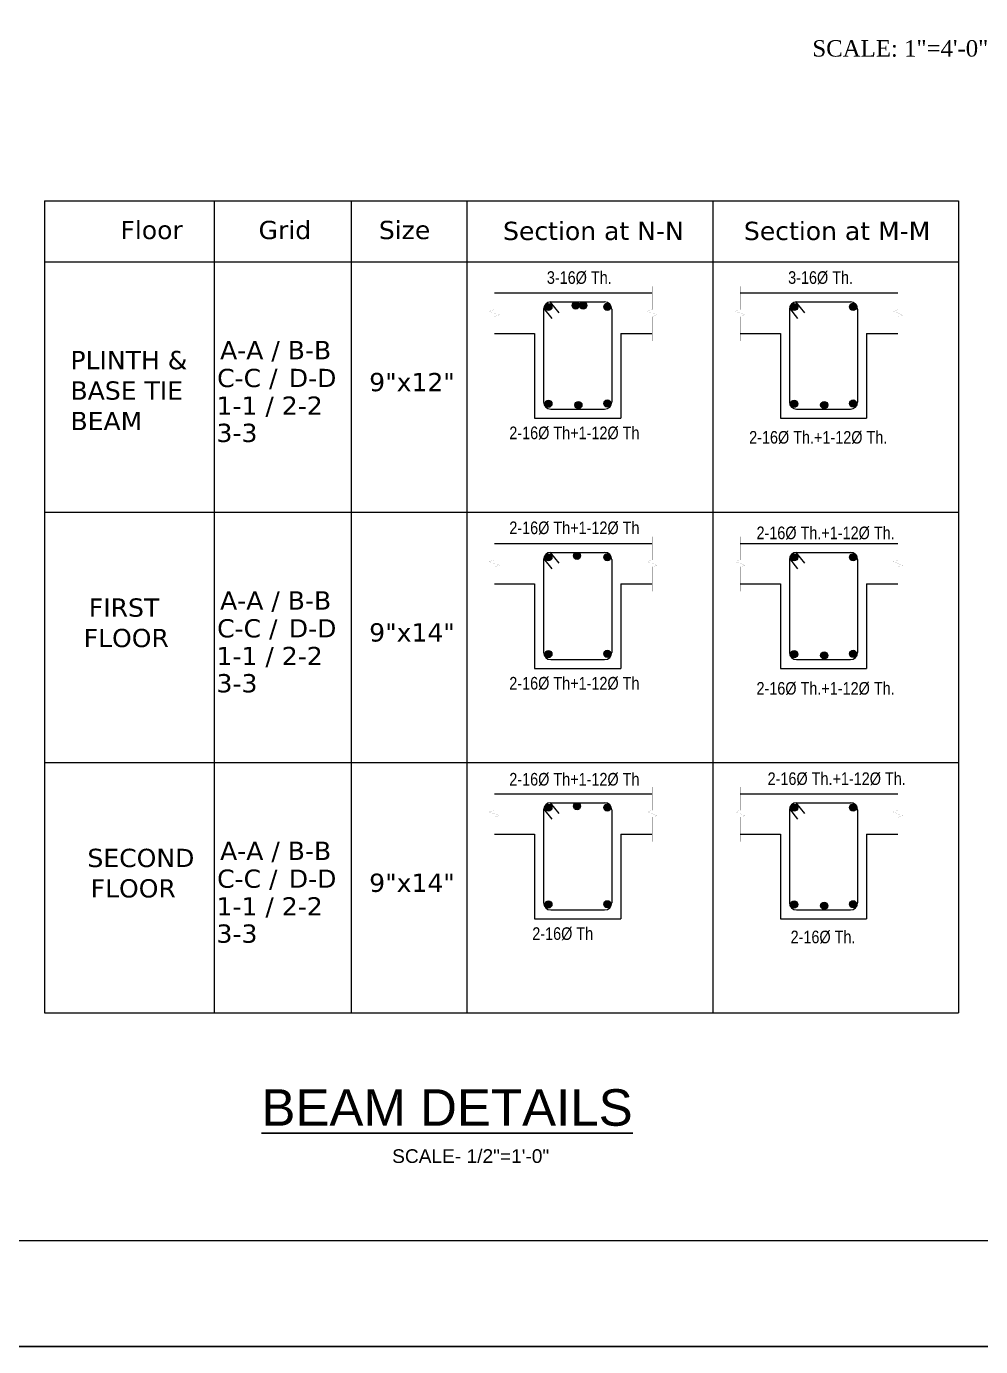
# Model space of a CAD drawing. Header units: inches. Extents: x 149715 to 152893, y -16726 to -14478.
# Drawn here: x 151451 to 151869, y -16726 to -16148 of the extents above; entities that cross this region are included whole.
import ezdxf
from ezdxf.enums import TextEntityAlignment as Align

# ---------------------------------------------------------------- set-up
doc = ezdxf.new("R2010")
doc.units = ezdxf.units.IN
doc.header["$LTSCALE"] = 0.5
doc.header["$MEASUREMENT"] = 0
for name, color, linetype, lineweight in [('BEAM LINE', 4, 'Continuous', 9), ('dimension', 100, 'Continuous', 13), ('DIMSTR', 5, 'Continuous', 13), ('ELE1', 3, 'Continuous', 9), ('rebAar', 3, 'Continuous', 20), ('rebar', 140, 'Continuous', 13), ('TEX', 210, 'Continuous', 25), ('TEXT', 220, 'Continuous', 9), ('WALL SEC', 2, 'Continuous', 35)]:
    doc.layers.add(name, color=color, linetype=linetype, lineweight=lineweight)
doc.styles.add('dim_20', font='ARIALN.TTF')
doc.styles.get("Standard").update_dxf_attribs({"font": 'arial.ttf'})
doc.styles.add('Times', font='times.ttf')

# ---------------------------------------------------------------- blocks, each defined once
blk = doc.blocks.new('YYG')
at = {"layer": 'TEXT', "insert": (121432.81, -24555.6), "char_height": 3.6, "width": 108.2159, "attachment_point": 5, "style": 'Times'}
blk.add_mtext('SCALE: 1"=4\'-0"', dxfattribs=at)

msp = doc.modelspace()

# ---------------------------------------------------------------- hatches: boundary and pattern name
at = {"layer": 'rebar'}
h = msp.add_hatch(color=256, dxfattribs=at)
edge = h.paths.add_edge_path()
edge.add_arc((151679.89, -16270.79), 1.57, 0, 360)
h = msp.add_hatch(color=256, dxfattribs=at)
edge = h.paths.add_edge_path()
edge.add_arc((151691.84, -16270.16), 1.57, 0, 360)
h = msp.add_hatch(color=256, dxfattribs=at)
edge = h.paths.add_edge_path()
edge.add_arc((151695.12, -16270.16), 1.57, 0, 360)
h = msp.add_hatch(color=256, dxfattribs=at)
edge = h.paths.add_edge_path()
edge.add_arc((151705.72, -16270.71), 1.57, 0, 360)
h = msp.add_hatch(color=256, dxfattribs=at)
edge = h.paths.add_edge_path()
edge.add_arc((151787.59, -16270.79), 1.57, 0, 360)
h = msp.add_hatch(color=256, dxfattribs=at)
edge = h.paths.add_edge_path()
edge.add_arc((151813.41, -16270.71), 1.57, 0, 360)
h = msp.add_hatch(color=256, dxfattribs=at)
edge = h.paths.add_edge_path()
edge.add_arc((151679.89, -16313.17), 1.57, 0, 360)
h = msp.add_hatch(color=256, dxfattribs=at)
edge = h.paths.add_edge_path()
edge.add_arc((151693.04, -16313.75), 1.57, 0, 360)
h = msp.add_hatch(color=256, dxfattribs=at)
edge = h.paths.add_edge_path()
edge.add_arc((151705.72, -16313.09), 1.57, 0, 360)
h = msp.add_hatch(color=256, dxfattribs=at)
edge = h.paths.add_edge_path()
edge.add_arc((151787.59, -16313.17), 1.57, 0, 360)
h = msp.add_hatch(color=256, dxfattribs=at)
edge = h.paths.add_edge_path()
edge.add_arc((151800.74, -16313.75), 1.57, 0, 360)
h = msp.add_hatch(color=256, dxfattribs=at)
edge = h.paths.add_edge_path()
edge.add_arc((151813.41, -16313.09), 1.57, 0, 360)
h = msp.add_hatch(color=256, dxfattribs=at)
edge = h.paths.add_edge_path()
edge.add_arc((151679.89, -16380.47), 1.57, 0, 360)
h = msp.add_hatch(color=256, dxfattribs=at)
edge = h.paths.add_edge_path()
edge.add_arc((151692.43, -16379.85), 1.57, 0, 360)
h = msp.add_hatch(color=256, dxfattribs=at)
edge = h.paths.add_edge_path()
edge.add_arc((151705.72, -16380.4), 1.57, 0, 360)
h = msp.add_hatch(color=256, dxfattribs=at)
edge = h.paths.add_edge_path()
edge.add_arc((151787.59, -16380.47), 1.57, 0, 360)
h = msp.add_hatch(color=256, dxfattribs=at)
edge = h.paths.add_edge_path()
edge.add_arc((151813.41, -16380.4), 1.57, 0, 360)
h = msp.add_hatch(color=256, dxfattribs=at)
edge = h.paths.add_edge_path()
edge.add_arc((151679.89, -16422.86), 1.57, 0, 360)
h = msp.add_hatch(color=256, dxfattribs=at)
edge = h.paths.add_edge_path()
edge.add_arc((151705.72, -16422.78), 1.57, 0, 360)
h = msp.add_hatch(color=256, dxfattribs=at)
edge = h.paths.add_edge_path()
edge.add_arc((151787.59, -16422.86), 1.57, 0, 360)
h = msp.add_hatch(color=256, dxfattribs=at)
edge = h.paths.add_edge_path()
edge.add_arc((151800.74, -16423.44), 1.57, 0, 360)
h = msp.add_hatch(color=256, dxfattribs=at)
edge = h.paths.add_edge_path()
edge.add_arc((151813.41, -16422.78), 1.57, 0, 360)
h = msp.add_hatch(color=256, dxfattribs=at)
edge = h.paths.add_edge_path()
edge.add_arc((151679.89, -16490.16), 1.57, 0, 360)
h = msp.add_hatch(color=256, dxfattribs=at)
edge = h.paths.add_edge_path()
edge.add_arc((151692.43, -16489.53), 1.57, 0, 360)
h = msp.add_hatch(color=256, dxfattribs=at)
edge = h.paths.add_edge_path()
edge.add_arc((151705.72, -16490.08), 1.57, 0, 360)
h = msp.add_hatch(color=256, dxfattribs=at)
edge = h.paths.add_edge_path()
edge.add_arc((151787.59, -16490.16), 1.57, 0, 360)
h = msp.add_hatch(color=256, dxfattribs=at)
edge = h.paths.add_edge_path()
edge.add_arc((151813.41, -16490.08), 1.57, 0, 360)
h = msp.add_hatch(color=256, dxfattribs=at)
edge = h.paths.add_edge_path()
edge.add_arc((151679.89, -16532.54), 1.57, 0, 360)
h = msp.add_hatch(color=256, dxfattribs=at)
edge = h.paths.add_edge_path()
edge.add_arc((151705.72, -16532.47), 1.57, 0, 360)
h = msp.add_hatch(color=256, dxfattribs=at)
edge = h.paths.add_edge_path()
edge.add_arc((151787.59, -16532.54), 1.57, 0, 360)
h = msp.add_hatch(color=256, dxfattribs=at)
edge = h.paths.add_edge_path()
edge.add_arc((151813.41, -16532.47), 1.57, 0, 360)
h = msp.add_hatch(color=256, dxfattribs=at)
edge = h.paths.add_edge_path()
edge.add_arc((151800.74, -16533.12), 1.57, 0, 360)

# ---------------------------------------------------------------- linework, layer by layer
for points in [[(151656.21, -16261.72, 0.0315, 0.0315, 0), (151656.21, -16271.89, 0.0315, 0.0315, 0), (151654.05, -16272.68, 0.0315, 0.0315, 0), (151658.38, -16274.25, 0.0315, 0.0315, 0), (151656.21, -16275.04, 0.0315, 0.0315, 0), (151656.21, -16285.67, 0, 0, 0)], [(151725.34, -16261.72, 0.0315, 0.0315, 0), (151725.34, -16271.89, 0.0315, 0.0315, 0), (151723.18, -16272.68, 0.0315, 0.0315, 0), (151727.5, -16274.25, 0.0315, 0.0315, 0), (151725.34, -16275.04, 0.0315, 0.0315, 0), (151725.34, -16285.67, 0, 0, 0)], [(151763.91, -16261.72, 0.0315, 0.0315, 0), (151763.91, -16271.89, 0.0315, 0.0315, 0), (151761.75, -16272.68, 0.0315, 0.0315, 0), (151766.07, -16274.25, 0.0315, 0.0315, 0), (151763.91, -16275.04, 0.0315, 0.0315, 0), (151763.91, -16285.67, 0, 0, 0)], [(151833.03, -16261.72, 0.0315, 0.0315, 0), (151833.03, -16271.89, 0.0315, 0.0315, 0), (151830.87, -16272.68, 0.0315, 0.0315, 0), (151835.2, -16274.25, 0.0315, 0.0315, 0), (151833.03, -16275.04, 0.0315, 0.0315, 0), (151833.03, -16285.67, 0, 0, 0)], [(151656.21, -16371.4, 0.0315, 0.0315, 0), (151656.21, -16381.58, 0.0315, 0.0315, 0), (151654.05, -16382.37, 0.0315, 0.0315, 0), (151658.38, -16383.94, 0.0315, 0.0315, 0), (151656.21, -16384.73, 0.0315, 0.0315, 0), (151656.21, -16395.36, 0, 0, 0)], [(151725.34, -16371.4, 0.0315, 0.0315, 0), (151725.34, -16381.58, 0.0315, 0.0315, 0), (151723.18, -16382.37, 0.0315, 0.0315, 0), (151727.5, -16383.94, 0.0315, 0.0315, 0), (151725.34, -16384.73, 0.0315, 0.0315, 0), (151725.34, -16395.36, 0, 0, 0)], [(151763.91, -16371.4, 0.0315, 0.0315, 0), (151763.91, -16381.58, 0.0315, 0.0315, 0), (151761.75, -16382.37, 0.0315, 0.0315, 0), (151766.07, -16383.94, 0.0315, 0.0315, 0), (151763.91, -16384.73, 0.0315, 0.0315, 0), (151763.91, -16395.36, 0, 0, 0)], [(151833.03, -16371.4, 0.0315, 0.0315, 0), (151833.03, -16381.58, 0.0315, 0.0315, 0), (151830.87, -16382.37, 0.0315, 0.0315, 0), (151835.2, -16383.94, 0.0315, 0.0315, 0), (151833.03, -16384.73, 0.0315, 0.0315, 0), (151833.03, -16395.36, 0, 0, 0)], [(151656.21, -16481.09, 0.0315, 0.0315, 0), (151656.21, -16491.26, 0.0315, 0.0315, 0), (151654.05, -16492.05, 0.0315, 0.0315, 0), (151658.38, -16493.63, 0.0315, 0.0315, 0), (151656.21, -16494.41, 0.0315, 0.0315, 0), (151656.21, -16505.05, 0, 0, 0)], [(151725.34, -16481.09, 0.0315, 0.0315, 0), (151725.34, -16491.26, 0.0315, 0.0315, 0), (151723.18, -16492.05, 0.0315, 0.0315, 0), (151727.5, -16493.63, 0.0315, 0.0315, 0), (151725.34, -16494.41, 0.0315, 0.0315, 0), (151725.34, -16505.05, 0, 0, 0)], [(151763.91, -16481.09, 0.0315, 0.0315, 0), (151763.91, -16491.26, 0.0315, 0.0315, 0), (151761.75, -16492.05, 0.0315, 0.0315, 0), (151766.07, -16493.63, 0.0315, 0.0315, 0), (151763.91, -16494.41, 0.0315, 0.0315, 0), (151763.91, -16505.05, 0, 0, 0)], [(151833.03, -16481.09, 0.0315, 0.0315, 0), (151833.03, -16491.26, 0.0315, 0.0315, 0), (151830.87, -16492.05, 0.0315, 0.0315, 0), (151835.2, -16493.63, 0.0315, 0.0315, 0), (151833.03, -16494.41, 0.0315, 0.0315, 0), (151833.03, -16505.05, 0, 0, 0)]]:
    msp.add_lwpolyline(points, format="xyseb")
at = {"layer": 'BEAM LINE'}
for p, q in [((151656.21, -16264.65), (151725.34, -16264.65)), ((151763.91, -16264.65), (151833.03, -16264.65)), ((151656.21, -16282.34), (151673.83, -16282.34)), ((151673.83, -16282.34), (151673.83, -16319.52)), ((151711.63, -16282.34), (151711.63, -16319.52)), ((151711.63, -16282.34), (151725.34, -16282.34)), ((151763.91, -16282.34), (151781.53, -16282.34)), ((151781.53, -16282.34), (151781.53, -16319.52)), ((151819.32, -16282.34), (151819.32, -16319.52)), ((151819.32, -16282.34), (151833.03, -16282.34)), ((151673.83, -16319.52), (151711.63, -16319.52)), ((151781.53, -16319.52), (151819.32, -16319.52)), ((151656.21, -16374.34), (151725.34, -16374.34)), ((151763.91, -16374.34), (151833.03, -16374.34)), ((151656.21, -16392.02), (151673.83, -16392.02)), ((151673.83, -16392.02), (151673.83, -16429.21)), ((151711.63, -16392.02), (151711.63, -16429.21)), ((151711.63, -16392.02), (151725.34, -16392.02)), ((151763.91, -16392.02), (151781.53, -16392.02)), ((151781.53, -16392.02), (151781.53, -16429.21)), ((151819.32, -16392.02), (151819.32, -16429.21)), ((151819.32, -16392.02), (151833.03, -16392.02)), ((151673.83, -16429.21), (151711.63, -16429.21)), ((151781.53, -16429.21), (151819.32, -16429.21)), ((151656.21, -16484.03), (151725.34, -16484.03)), ((151763.91, -16484.03), (151833.03, -16484.03)), ((151656.21, -16501.71), (151673.83, -16501.71)), ((151673.83, -16501.71), (151673.83, -16538.89)), ((151711.63, -16501.71), (151711.63, -16538.89)), ((151711.63, -16501.71), (151725.34, -16501.71)), ((151763.91, -16501.71), (151781.53, -16501.71)), ((151781.53, -16501.71), (151781.53, -16538.89)), ((151819.32, -16501.71), (151819.32, -16538.89)), ((151819.32, -16501.71), (151833.03, -16501.71)), ((151673.83, -16538.89), (151711.63, -16538.89)), ((151781.53, -16538.89), (151819.32, -16538.89))]:
    msp.add_line(p, q, dxfattribs=at)
at = {"layer": 'Defpoints'}
msp.add_lwpolyline([(152892.75, -14478.3), (149715.15, -14478.3), (149715.15, -16726.27), (152892.75, -16726.27)], close=True, dxfattribs=at)
at = {"layer": 'dimension'}
for p, q in [((151459.05, -16224.34), (151459.05, -16251.03)), ((151459.05, -16224.34), (151859.6, -16224.34)), ((151533.38, -16224.34), (151533.38, -16251.03)), ((151593.49, -16224.34), (151593.49, -16251.03)), ((151644.21, -16224.34), (151644.21, -16360.71)), ((151751.9, -16224.34), (151751.9, -16470.4)), ((151859.6, -16224.34), (151859.6, -16360.71)), ((151459.05, -16251.03), (151459.05, -16360.71)), ((151459.05, -16251.03), (151859.6, -16251.03)), ((151459.05, -16251.03), (151859.6, -16251.03)), ((151459.05, -16251.03), (151859.6, -16251.03)), ((151533.38, -16251.03), (151533.38, -16360.71)), ((151593.49, -16251.03), (151593.49, -16360.71)), ((151459.05, -16360.71), (151859.6, -16360.71)), ((151459.05, -16360.71), (151459.05, -16470.4)), ((151459.05, -16360.71), (151859.6, -16360.71)), ((151459.05, -16360.71), (151859.6, -16360.71)), ((151533.38, -16360.71), (151533.38, -16470.4)), ((151593.49, -16360.71), (151593.49, -16470.4)), ((151644.21, -16360.71), (151644.21, -16470.4)), ((151859.6, -16360.71), (151859.6, -16470.4)), ((151459.05, -16470.4), (151859.6, -16470.4)), ((151459.05, -16470.4), (151859.6, -16470.4)), ((151459.05, -16470.4), (151459.05, -16580.09)), ((151459.05, -16470.4), (151859.6, -16470.4)), ((151459.05, -16470.4), (151859.6, -16470.4)), ((151533.38, -16470.4), (151533.38, -16580.09)), ((151593.49, -16470.4), (151593.49, -16580.09)), ((151644.21, -16470.4), (151644.21, -16580.09)), ((151751.9, -16470.4), (151751.9, -16580.09)), ((151859.6, -16470.4), (151859.6, -16580.09)), ((151459.05, -16580.09), (151859.6, -16580.09)), ((151459.05, -16580.09), (151859.6, -16580.09)), ((151459.05, -16580.09), (151859.6, -16580.09)), ((151459.05, -16580.09), (151859.6, -16580.09)), ((151459.05, -16580.09), (151859.6, -16580.09)), ((151459.05, -16580.09), (151859.6, -16580.09)), ((151459.05, -16580.09), (151859.6, -16580.09)), ((151459.05, -16580.09), (151859.6, -16580.09)), ((151459.05, -16580.09), (151859.6, -16580.09))]:
    msp.add_line(p, q, dxfattribs=at)
at = {"layer": 'ELE1'}
msp.add_lwpolyline([(149761.47, -14524.62), (152846.43, -14524.62), (152846.43, -16679.95), (149761.47, -16679.95)], close=True, dxfattribs=at)
msp.add_lwpolyline([(149761.47, -14524.62), (152846.43, -14524.62), (152846.43, -16679.95), (149761.47, -16679.95)], close=True, dxfattribs=at)
at = {"layer": 'rebAar', "ltscale": 0.25}
for p, q in [((151680.63, -16268.6), (151684.41, -16273.35)), ((151680.92, -16268.59), (151704.54, -16268.59)), ((151788.33, -16268.6), (151792.11, -16273.35)), ((151788.61, -16268.59), (151812.23, -16268.59)), ((151677.77, -16271.74), (151677.77, -16312.43)), ((151677.79, -16271.32), (151681.38, -16275.82)), ((151707.69, -16271.74), (151707.69, -16312.43)), ((151785.46, -16271.74), (151785.46, -16312.43)), ((151785.49, -16271.32), (151789.08, -16275.82)), ((151815.38, -16271.74), (151815.38, -16312.43)), ((151680.92, -16315.58), (151704.54, -16315.58)), ((151788.61, -16315.58), (151812.23, -16315.58)), ((151680.63, -16378.29), (151684.41, -16383.04)), ((151680.92, -16378.28), (151704.54, -16378.28)), ((151788.33, -16378.29), (151792.11, -16383.04)), ((151788.61, -16378.28), (151812.23, -16378.28)), ((151677.77, -16381.43), (151677.77, -16422.12)), ((151677.79, -16381.01), (151681.38, -16385.51)), ((151707.69, -16381.43), (151707.69, -16422.12)), ((151785.46, -16381.43), (151785.46, -16422.12)), ((151785.49, -16381.01), (151789.08, -16385.51)), ((151815.38, -16381.43), (151815.38, -16422.12)), ((151680.92, -16425.27), (151704.54, -16425.27)), ((151788.61, -16425.27), (151812.23, -16425.27)), ((151680.63, -16487.98), (151684.41, -16492.72)), ((151680.92, -16487.96), (151704.54, -16487.96)), ((151788.33, -16487.98), (151792.11, -16492.72)), ((151788.61, -16487.96), (151812.23, -16487.96)), ((151677.77, -16491.11), (151677.77, -16531.81)), ((151677.79, -16490.69), (151681.38, -16495.2)), ((151707.69, -16491.11), (151707.69, -16531.81)), ((151785.46, -16491.11), (151785.46, -16531.81)), ((151785.49, -16490.69), (151789.08, -16495.2)), ((151815.38, -16491.11), (151815.38, -16531.81)), ((151680.92, -16534.96), (151704.54, -16534.96)), ((151788.61, -16534.96), (151812.23, -16534.96))]:
    msp.add_line(p, q, dxfattribs=at)
for centre, start, end in [((151680.92, -16271.74), 90, 180), ((151704.54, -16271.74), 0, 90), ((151788.61, -16271.74), 90, 180), ((151812.23, -16271.74), 0, 90), ((151680.92, -16312.43), 180, 270), ((151704.54, -16312.43), 270, 0), ((151788.61, -16312.43), 180, 270), ((151812.23, -16312.43), 270, 0), ((151680.92, -16381.43), 90, 180), ((151704.54, -16381.43), 0, 90), ((151788.61, -16381.43), 90, 180), ((151812.23, -16381.43), 0, 90), ((151680.92, -16422.12), 180, 270), ((151704.54, -16422.12), 270, 0), ((151788.61, -16422.12), 180, 270), ((151812.23, -16422.12), 270, 0), ((151680.92, -16491.11), 90, 180), ((151704.54, -16491.11), 0, 90), ((151788.61, -16491.11), 90, 180), ((151812.23, -16491.11), 0, 90), ((151680.92, -16531.81), 180, 270), ((151704.54, -16531.81), 270, 0), ((151788.61, -16531.81), 180, 270), ((151812.23, -16531.81), 270, 0)]:
    msp.add_arc(centre, 3.15, start, end, dxfattribs=at)
at = {"layer": 'rebar'}
for centre in [(151679.89, -16270.79), (151691.84, -16270.16), (151695.12, -16270.16), (151705.72, -16270.71), (151787.59, -16270.79), (151813.41, -16270.71), (151679.89, -16313.17), (151693.04, -16313.75), (151705.72, -16313.09), (151787.59, -16313.17), (151800.74, -16313.75), (151813.41, -16313.09), (151679.89, -16380.47), (151692.43, -16379.85), (151705.72, -16380.4), (151787.59, -16380.47), (151813.41, -16380.4), (151679.89, -16422.86), (151705.72, -16422.78), (151787.59, -16422.86), (151800.74, -16423.44), (151813.41, -16422.78), (151679.89, -16490.16), (151692.43, -16489.53), (151705.72, -16490.08), (151787.59, -16490.16), (151813.41, -16490.08), (151679.89, -16532.54), (151705.72, -16532.47), (151787.59, -16532.54), (151813.41, -16532.47), (151800.74, -16533.12)]:
    msp.add_circle(centre, 1.57, dxfattribs=at)

# ---------------------------------------------------------------- block references
at = {"layer": 'WALL SEC', "xscale": 2, "yscale": 2, "zscale": 2}
msp.add_blockref('YYG', (-91031.53, 32953.64), dxfattribs=at)

# ---------------------------------------------------------------- texts
at = {"layer": 'DIMSTR', "style": 'dim_20'}
for s, height, p in [('3-16Ø Th. ', 5.512, (151679.21, -16260.65)), ('3-16Ø Th. ', 5.512, (151784.94, -16260.65)), ('2-16Ø Th+1-12Ø Th', 5.5118, (151662.76, -16328.7)), ('2-16Ø Th.+1-12Ø Th.', 5.5118, (151767.85, -16330.64)), ('2-16Ø Th+1-12Ø Th', 5.5118, (151662.76, -16370.29)), ('2-16Ø Th.+1-12Ø Th.', 5.5118, (151771.07, -16372.51)), ('2-16Ø Th+1-12Ø Th', 5.5118, (151662.76, -16438.39)), ('2-16Ø Th.+1-12Ø Th.', 5.5118, (151771.07, -16440.62)), ('2-16Ø Th+1-12Ø Th', 5.5118, (151662.76, -16480.45)), ('2-16Ø Th.+1-12Ø Th.', 5.5118, (151775.94, -16480.19)), ('2-16Ø Th', 5.512, (151672.83, -16548.08)), ('2-16Ø Th.', 5.512, (151786.01, -16549.55))]:
    msp.add_text(s, height=height, dxfattribs=at).set_placement(p)
at = {"layer": 'TEX'}
msp.add_text('SCALE- 1/2"=1\'-0"', height=6, dxfattribs=at).set_placement((151645.83, -16642.69), align=Align.MIDDLE)
at = {"layer": 'TEX', "attachment_point": 1}
for s, insert, char_height, width in [('{\\fVerdana|b0|i0|c0|p34;\\C7;Floor}', (151492.37, -16233.04), 8, 24.623), ('{\\fVerdana|b0|i0|c0|p34;\\C7;Grid}', (151552.9, -16233.04), 8, 24.623), ('{\\fVerdana|b0|i0|c0|p34;\\C7;Size}', (151605.6, -16233.04), 8, 24.623), ('{\\fVerdana|b0|i0|c0|p34;\\C7;Section at N-N}', (151660.03, -16233.44), 8, 94.0857), ('{\\fVerdana|b0|i0|c0|p34;\\C7; Section at M-M}', (151762.07, -16233.44), 8, 94.0857), ('\\pi6.188;{\\fVerdana|b0|i0|c0|p34;\\C7;A-A / B-B}', (151529.85, -16285.68), 8, 85.5904), ('{\\fVerdana|b0|i0|c0|p34;\\C7;PLINTH & BASE TIE BEAM}', (151470.49, -16290.05), 8, 78.6872), ('\\pi24.75;{\\fVerdana|b0|i0|c0|p34;\\C7;    C-C /}', (151496.02, -16297.88), 8, 101.3578), ('\\pi24.75;{\\fVerdana|b0|i0|c0|p34;\\C7;    D-D}', (151527.43, -16297.88), 8, 101.3578), ('\\pi24.75;{\\fVerdana|b0|i0|c0|p34;\\C7;9"x12"}', (151576.61, -16299.68), 8, 85.5904), ('\\pi24.75;{\\fVerdana|b0|i0|c0|p34;\\C7;    1-1 / 2-2  }', (151495.76, -16310.01), 8, 101.3578), ('\\pi24.75;{\\fVerdana|b0|i0|c0|p34;\\C7;    3-3 }', (151495.76, -16321.94), 8, 101.3578), ('\\pi6.188;{\\fVerdana|b0|i0|c0|p34;\\C7;A-A / B-B}', (151529.85, -16395.36), 8, 85.5904), ('\\pi19.71;{\\fVerdana|b0|i0|c0|p34;\\C7;FIRST \\P\\pi0;     FLOOR}', (151458.82, -16398.47), 8, 85.5904), ('\\pi24.75;{\\fVerdana|b0|i0|c0|p34;\\C7;    C-C /}', (151496.02, -16407.56), 8, 101.3578), ('\\pi24.75;{\\fVerdana|b0|i0|c0|p34;\\C7;    D-D}', (151527.43, -16407.56), 8, 101.3578), ('\\pi24.75;{\\fVerdana|b0|i0|c0|p34;\\C7;9"x14"}', (151576.61, -16409.36), 8, 85.5904), ('\\pi24.75;{\\fVerdana|b0|i0|c0|p34;\\C7;    1-1 / 2-2  }', (151495.76, -16419.7), 8, 101.3578), ('\\pi24.75;{\\fVerdana|b0|i0|c0|p34;\\C7;    3-3 }', (151495.76, -16431.63), 8, 101.3578), ('\\pi6.188;{\\fVerdana|b0|i0|c0|p34;\\C7;A-A / B-B}', (151529.85, -16505.05), 8, 85.5904), ('\\pi19.71;{\\fVerdana|b0|i0|c0|p34;\\C7; SECOND\\P\\pi24.6;FLOOR}', (151454.71, -16508.16), 8, 85.5904), ('\\pi24.75;{\\fVerdana|b0|i0|c0|p34;\\C7;    C-C /}', (151496.02, -16517.25), 8, 101.3578), ('\\pi24.75;{\\fVerdana|b0|i0|c0|p34;\\C7;    D-D}', (151527.43, -16517.25), 8, 101.3578), ('\\pi24.75;{\\fVerdana|b0|i0|c0|p34;\\C7;9"x14"}', (151576.61, -16519.05), 8, 85.5904), ('\\pi24.75;{\\fVerdana|b0|i0|c0|p34;\\C7;    1-1 / 2-2  }', (151495.76, -16529.39), 8, 101.3578), ('\\pi24.75;{\\fVerdana|b0|i0|c0|p34;\\C7;    3-3 }', (151495.76, -16541.32), 8, 101.3578), ('{\\LBEAM DETAILS}', (151554.12, -16613.51), 16, 335.8791)]:
    msp.add_mtext(s, dxfattribs=dict(at, insert=insert, char_height=char_height, width=width))

doc.saveas('drawing.dxf')
